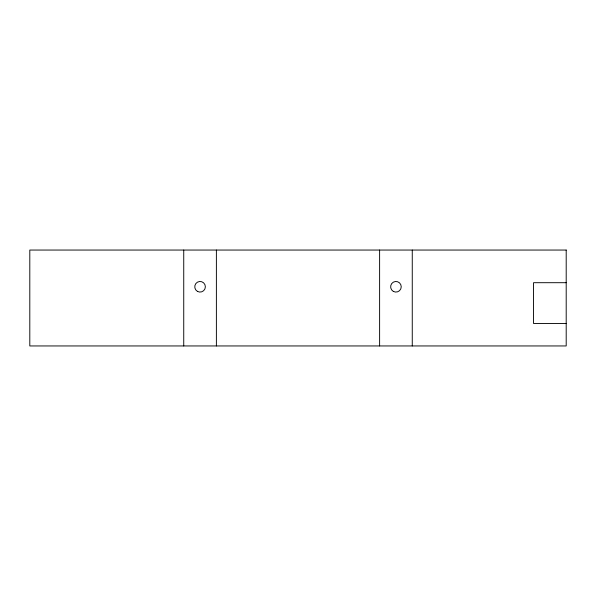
<?xml version="1.0" encoding="UTF-8"?>
<svg xmlns="http://www.w3.org/2000/svg" width="596" height="596" viewBox="0 0 596 596"><rect width="100%" height="100%" fill="white"/><g stroke="black" fill="none" stroke-linecap="round" stroke-linejoin="round"><path stroke-width="0.89" d="M566.2 282.698L533.554 282.698L533.554 323.501L566.2 323.501M412.261 250.052L412.261 345.948M379.615 250.052L379.615 345.948M216.385 250.052L216.385 345.948M183.739 250.052L183.739 345.948M566.2 250.052L29.8 250.052L29.8 345.948L566.2 345.948L566.2 250.052M197.41 291.37A5.304 5.304 0 0 0 205.367 286.78A5.304 5.304 0 0 0 197.41 282.184A5.304 5.304 0 0 0 197.41 291.37M393.285 291.37A5.304 5.304 0 0 0 401.242 286.78A5.304 5.304 0 0 0 393.285 282.184A5.304 5.304 0 0 0 393.285 291.37"/></g></svg>
